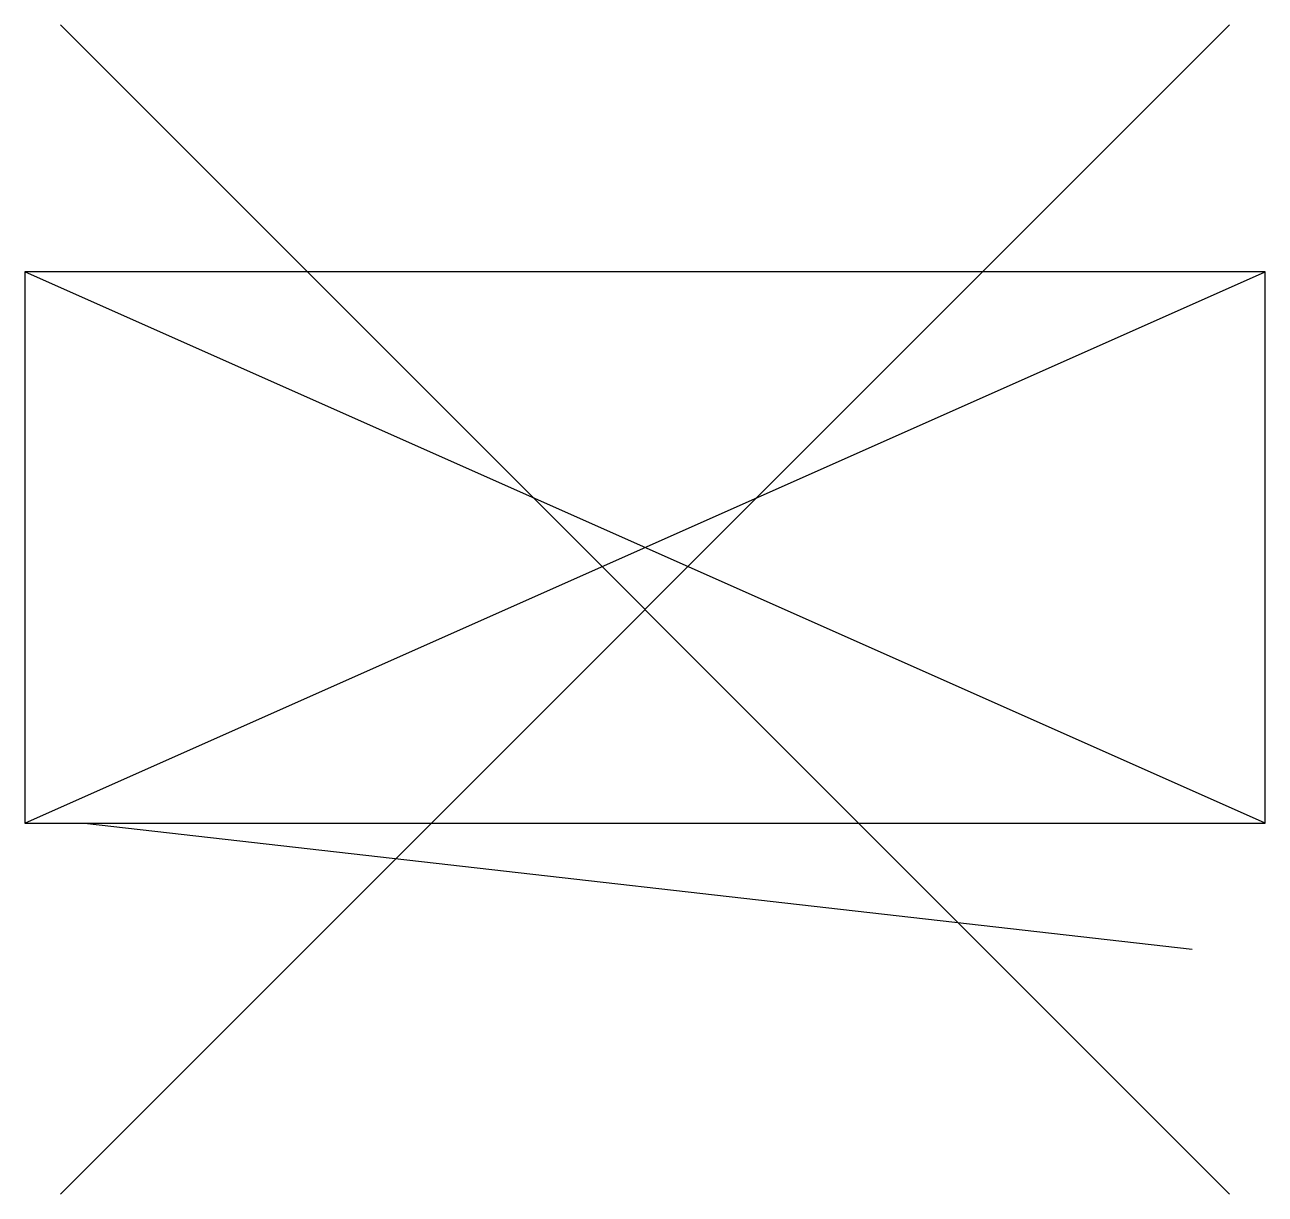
# Model space of a CAD drawing. Header units: metres. Extents: x -0.225 to 0.225, y -0.335 to 0.09.
import ezdxf

# ---------------------------------------------------------------- set-up
doc = ezdxf.new("R2010")
doc.units = ezdxf.units.M
doc.header["$MEASUREMENT"] = 0

msp = doc.modelspace()

# ---------------------------------------------------------------- linework, layer by layer
for p, q in [((0.21213, -0.33462), (-0.21213, 0.08965)), ((-0.21213, -0.33462), (0.21213, 0.08965)), ((-0.22512, -0.19997), (0.22512, 0)), ((0.22512, 0), (-0.22512, 0)), ((0.22512, -0.19997), (0.22512, 0)), ((-0.22512, 0), (-0.22512, -0.19997)), ((0.22512, -0.19997), (-0.22512, 0)), ((-0.22512, -0.19997), (0.22512, -0.19997)), ((-0.20342, -0.19996), (0.19865, -0.24578))]:
    msp.add_line(p, q)

doc.saveas('drawing.dxf')
